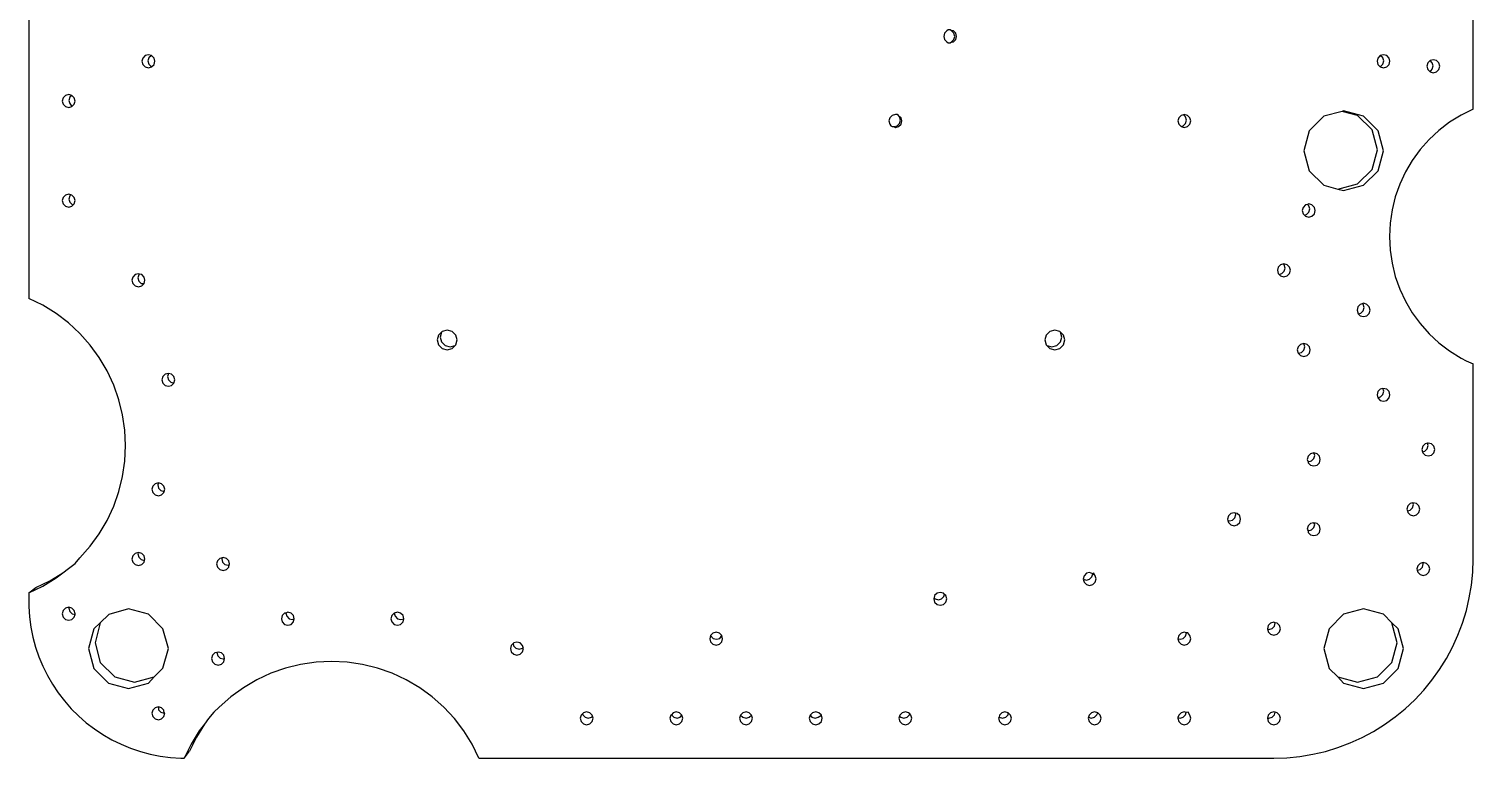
# Model space of a CAD drawing. Extents: x -0.2 to 0.2, y -0.2 to 0.2.
# Drawn here: x -0.2002 to 0.2002, y -0.2002 to 0.0021 of the extents above; entities that cross this region are included whole.
import ezdxf

# ---------------------------------------------------------------- set-up
doc = ezdxf.new("R2010")
doc.units = 0
doc.header["$MEASUREMENT"] = 0
doc.layers.get('0').update_dxf_attribs({"linetype": 'CONTINUOUS'})

msp = doc.modelspace()

# ---------------------------------------------------------------- linework, layer by layer
for p, q in [((0.20024, -0.02021), (0.20024, 0.15605)), ((-0.20024, 0.145), (-0.20024, -0.07269)), ((0.05368, 0.0009), (0.05344, 0)), ((0.05344, 0), (0.05368, -0.0009)), ((0.05434, 0.00155), (0.05368, 0.0009)), ((0.0547, 0.00178), (0.05434, 0.00155)), ((0.05524, 0.00179), (0.0547, 0.00178)), ((0.05559, 0.00154), (0.05524, 0.00179)), ((0.05614, 0.00155), (0.05559, 0.00154)), ((0.05624, 0.00089), (0.05559, 0.00154)), ((0.05679, 0.0009), (0.05614, 0.00155)), ((0.05648, 0), (0.05624, 0.00089)), ((0.05624, -0.00089), (0.05648, 0)), ((0.05703, 0), (0.05679, 0.0009)), ((0.05679, -0.0009), (0.05703, 0)), ((0.05368, -0.0009), (0.05434, -0.00155)), ((0.05434, -0.00155), (0.0547, -0.00178)), ((0.0547, -0.00178), (0.05524, -0.00179)), ((0.05524, -0.00179), (0.05559, -0.00154)), ((0.05559, -0.00154), (0.05624, -0.00089)), ((0.05559, -0.00154), (0.05614, -0.00155)), ((0.05614, -0.00155), (0.05679, -0.0009)), ((-0.16865, -0.00601), (-0.16889, -0.0069)), ((-0.16889, -0.0069), (-0.16865, -0.0078)), ((-0.16799, -0.00535), (-0.16865, -0.00601)), ((-0.16865, -0.0078), (-0.16799, -0.00846)), ((-0.1671, -0.00511), (-0.16799, -0.00535)), ((-0.16702, -0.00595), (-0.16726, -0.00684)), ((-0.16726, -0.00684), (-0.16702, -0.00773)), ((-0.1662, -0.00535), (-0.1671, -0.00511)), ((-0.1662, -0.00535), (-0.16702, -0.00595)), ((-0.16702, -0.00773), (-0.1662, -0.00846)), ((-0.16554, -0.00601), (-0.1662, -0.00535)), ((-0.1662, -0.00846), (-0.16554, -0.0078)), ((-0.1653, -0.0069), (-0.16554, -0.00601)), ((-0.16554, -0.0078), (-0.1653, -0.0069)), ((0.17383, -0.00601), (0.17359, -0.0069)), ((0.17359, -0.0069), (0.17383, -0.0078)), ((0.17448, -0.00535), (0.17383, -0.00601)), ((0.17383, -0.0078), (0.17448, -0.00846)), ((0.17538, -0.00511), (0.17448, -0.00535)), ((0.17523, -0.00595), (0.17448, -0.00535)), ((0.17448, -0.00846), (0.17523, -0.00773)), ((0.17546, -0.00684), (0.17523, -0.00595)), ((0.17523, -0.00773), (0.17546, -0.00684)), ((0.17628, -0.00535), (0.17538, -0.00511)), ((0.17694, -0.00601), (0.17628, -0.00535)), ((0.17628, -0.00846), (0.17694, -0.0078)), ((0.17718, -0.0069), (0.17694, -0.00601)), ((0.17694, -0.0078), (0.17718, -0.0069)), ((0.18764, -0.00739), (0.1874, -0.00829)), ((0.18829, -0.00673), (0.18764, -0.00739)), ((0.18919, -0.00649), (0.18829, -0.00673)), ((0.1889, -0.00732), (0.18829, -0.00673)), ((0.18914, -0.00821), (0.1889, -0.00732)), ((0.19009, -0.00673), (0.18919, -0.00649)), ((0.19075, -0.00739), (0.19009, -0.00673)), ((0.19099, -0.00829), (0.19075, -0.00739)), ((-0.16799, -0.00846), (-0.1671, -0.0087)), ((-0.1671, -0.0087), (-0.1662, -0.00846)), ((0.17448, -0.00846), (0.17538, -0.0087)), ((0.17538, -0.0087), (0.17628, -0.00846)), ((0.1874, -0.00829), (0.18764, -0.00918)), ((0.18764, -0.00918), (0.18829, -0.00984)), ((0.18829, -0.00984), (0.1889, -0.00909)), ((0.18829, -0.00984), (0.18919, -0.01008)), ((0.1889, -0.00909), (0.18914, -0.00821)), ((0.18919, -0.01008), (0.19009, -0.00984)), ((0.19009, -0.00984), (0.19075, -0.00918)), ((0.19075, -0.00918), (0.19099, -0.00829)), ((-0.19075, -0.01706), (-0.19099, -0.01795)), ((-0.19099, -0.01795), (-0.19075, -0.01885)), ((-0.19009, -0.0164), (-0.19075, -0.01706)), ((-0.19075, -0.01885), (-0.19009, -0.01951)), ((-0.18919, -0.01616), (-0.19009, -0.0164)), ((-0.19009, -0.01951), (-0.18919, -0.01975)), ((-0.18829, -0.0164), (-0.18919, -0.01616)), ((-0.18919, -0.01975), (-0.18829, -0.01951)), ((-0.1889, -0.01689), (-0.18914, -0.01778)), ((-0.18914, -0.01778), (-0.1889, -0.01867)), ((-0.18829, -0.0164), (-0.1889, -0.01689)), ((-0.1889, -0.01867), (-0.18829, -0.01951)), ((-0.18764, -0.01706), (-0.18829, -0.0164)), ((-0.18829, -0.01951), (-0.18764, -0.01885)), ((-0.1874, -0.01795), (-0.18764, -0.01706)), ((-0.18764, -0.01885), (-0.1874, -0.01795)), ((0.03849, -0.02258), (0.03825, -0.02348)), ((0.03825, -0.02348), (0.03849, -0.02437)), ((0.03915, -0.02192), (0.03849, -0.02258)), ((0.04005, -0.02168), (0.03915, -0.02192)), ((0.04055, -0.02171), (0.04005, -0.02168)), ((0.04094, -0.02192), (0.04055, -0.02171)), ((0.0412, -0.02236), (0.04094, -0.02192)), ((0.04144, -0.02325), (0.0412, -0.02236)), ((0.0416, -0.02258), (0.0412, -0.02236)), ((0.0412, -0.02414), (0.04144, -0.02325)), ((0.04184, -0.02348), (0.0416, -0.02258)), ((0.0416, -0.02437), (0.04184, -0.02348)), ((0.11859, -0.02258), (0.11835, -0.02348)), ((0.11835, -0.02348), (0.11859, -0.02437)), ((0.11925, -0.02192), (0.11859, -0.02258)), ((0.11991, -0.02175), (0.11925, -0.02192)), ((0.12014, -0.02168), (0.11991, -0.02175)), ((0.12052, -0.02236), (0.11991, -0.02175)), ((0.12104, -0.02192), (0.12014, -0.02168)), ((0.12076, -0.02325), (0.12052, -0.02236)), ((0.12052, -0.02414), (0.12076, -0.02325)), ((0.1217, -0.02258), (0.12104, -0.02192)), ((0.12194, -0.02348), (0.1217, -0.02258)), ((0.1217, -0.02437), (0.12194, -0.02348)), ((0.15881, -0.02219), (0.15477, -0.02624)), ((0.16391, -0.02083), (0.15881, -0.02219)), ((0.16433, -0.02071), (0.16391, -0.02083)), ((0.16822, -0.02198), (0.16391, -0.02083)), ((0.16986, -0.02219), (0.16433, -0.02071)), ((0.17222, -0.02598), (0.16822, -0.02198)), ((0.1739, -0.02624), (0.16986, -0.02219)), ((0.19372, -0.02382), (0.19076, -0.02608)), ((0.19689, -0.02186), (0.19372, -0.02382)), ((0.20024, -0.02021), (0.19689, -0.02186)), ((0.03849, -0.02437), (0.03877, -0.02479)), ((0.03877, -0.02479), (0.03915, -0.02503)), ((0.03915, -0.02503), (0.03966, -0.02503)), ((0.03966, -0.02503), (0.04055, -0.02479)), ((0.03966, -0.02503), (0.04005, -0.02527)), ((0.04005, -0.02527), (0.04094, -0.02503)), ((0.04055, -0.02479), (0.0412, -0.02414)), ((0.04094, -0.02503), (0.0416, -0.02437)), ((0.11859, -0.02437), (0.11925, -0.02503)), ((0.11925, -0.02503), (0.11987, -0.02479)), ((0.11925, -0.02503), (0.12014, -0.02527)), ((0.11987, -0.02479), (0.12052, -0.02414)), ((0.12014, -0.02527), (0.12104, -0.02503)), ((0.12104, -0.02503), (0.1217, -0.02437)), ((0.15477, -0.02624), (0.15329, -0.03176)), ((0.17369, -0.03146), (0.17222, -0.02598)), ((0.17538, -0.03176), (0.1739, -0.02624)), ((0.19076, -0.02608), (0.18803, -0.02862)), ((0.15329, -0.03176), (0.15477, -0.03729)), ((0.17222, -0.03693), (0.17369, -0.03146)), ((0.1739, -0.03729), (0.17538, -0.03176)), ((0.18555, -0.0314), (0.18336, -0.03442)), ((0.18803, -0.02862), (0.18555, -0.0314)), ((0.18336, -0.03442), (0.18146, -0.03763)), ((0.15477, -0.03729), (0.15881, -0.04133)), ((0.16822, -0.04093), (0.17222, -0.03693)), ((0.16986, -0.04133), (0.1739, -0.03729)), ((0.18146, -0.03763), (0.17989, -0.04101)), ((-0.19009, -0.04402), (-0.19075, -0.04467)), ((-0.18919, -0.04378), (-0.19009, -0.04402)), ((-0.1886, -0.04394), (-0.18919, -0.04378)), ((-0.1886, -0.04394), (-0.1889, -0.04424)), ((-0.18829, -0.04402), (-0.1886, -0.04394)), ((-0.18764, -0.04467), (-0.18829, -0.04402)), ((0.15881, -0.04133), (0.16275, -0.0424)), ((0.16275, -0.0424), (0.16822, -0.04093)), ((0.16275, -0.0424), (0.16433, -0.04281)), ((0.16433, -0.04281), (0.16986, -0.04133)), ((0.17989, -0.04101), (0.17865, -0.04452)), ((-0.19075, -0.04467), (-0.19099, -0.04557)), ((-0.19099, -0.04557), (-0.19075, -0.04647)), ((-0.19075, -0.04647), (-0.19009, -0.04713)), ((-0.19009, -0.04713), (-0.18919, -0.04737)), ((-0.18919, -0.04737), (-0.18829, -0.04713)), ((-0.1889, -0.04424), (-0.18914, -0.04513)), ((-0.18914, -0.04513), (-0.1889, -0.04602)), ((-0.1889, -0.04602), (-0.18825, -0.04667)), ((-0.18829, -0.04713), (-0.18793, -0.04676)), ((-0.18825, -0.04667), (-0.18793, -0.04676)), ((-0.18793, -0.04676), (-0.18764, -0.04647)), ((-0.1874, -0.04557), (-0.18764, -0.04467)), ((-0.18764, -0.04647), (-0.1874, -0.04557)), ((0.15311, -0.04744), (0.15287, -0.04833)), ((0.15377, -0.04678), (0.15311, -0.04744)), ((0.15436, -0.04662), (0.15377, -0.04678)), ((0.15468, -0.04651), (0.15436, -0.04662)), ((0.15471, -0.04698), (0.15436, -0.04662)), ((0.15556, -0.04678), (0.15468, -0.04651)), ((0.15495, -0.04787), (0.15471, -0.04698)), ((0.15471, -0.04875), (0.15495, -0.04787)), ((0.15622, -0.04744), (0.15556, -0.04678)), ((0.15646, -0.04833), (0.15622, -0.04744)), ((0.17865, -0.04452), (0.17776, -0.04814)), ((0.15287, -0.04833), (0.15311, -0.04923)), ((0.15311, -0.04923), (0.15345, -0.04957)), ((0.15345, -0.04957), (0.15406, -0.04941)), ((0.15345, -0.04957), (0.15377, -0.04989)), ((0.15377, -0.04989), (0.15467, -0.05013)), ((0.15406, -0.04941), (0.15471, -0.04875)), ((0.15467, -0.05013), (0.15556, -0.04989)), ((0.15556, -0.04989), (0.15622, -0.04923)), ((0.15622, -0.04923), (0.15646, -0.04833)), ((0.17722, -0.05183), (0.17704, -0.05555)), ((0.17776, -0.04814), (0.17722, -0.05183)), ((0.17704, -0.05555), (0.17722, -0.05928)), ((0.17722, -0.05928), (0.17776, -0.06297)), ((0.14621, -0.06401), (0.14597, -0.06491)), ((0.14687, -0.06335), (0.14621, -0.06401)), ((0.14776, -0.06311), (0.14687, -0.06335)), ((0.14866, -0.06335), (0.14776, -0.06311)), ((0.14787, -0.06339), (0.14776, -0.06311)), ((0.14811, -0.06428), (0.14787, -0.06339)), ((0.14932, -0.06401), (0.14866, -0.06335)), ((0.14956, -0.06491), (0.14932, -0.06401)), ((0.17776, -0.06297), (0.17865, -0.06658)), ((-0.17141, -0.06677), (-0.17165, -0.06767)), ((-0.17165, -0.06767), (-0.17141, -0.06856)), ((-0.17076, -0.06611), (-0.17141, -0.06677)), ((-0.16986, -0.06587), (-0.17076, -0.06611)), ((-0.16976, -0.06612), (-0.16999, -0.06701)), ((-0.16999, -0.06701), (-0.16976, -0.0679)), ((-0.16958, -0.06595), (-0.16986, -0.06587)), ((-0.16958, -0.06595), (-0.16976, -0.06612)), ((-0.16976, -0.0679), (-0.1691, -0.06855)), ((-0.16896, -0.06611), (-0.16958, -0.06595)), ((-0.1683, -0.06677), (-0.16896, -0.06611)), ((-0.16806, -0.06767), (-0.1683, -0.06677)), ((-0.1683, -0.06856), (-0.16806, -0.06767)), ((0.14597, -0.06491), (0.14621, -0.0658)), ((0.14621, -0.0658), (0.14643, -0.06603)), ((0.14643, -0.06603), (0.14722, -0.06582)), ((0.14643, -0.06603), (0.14687, -0.06646)), ((0.14687, -0.06646), (0.14776, -0.0667)), ((0.14722, -0.06582), (0.14787, -0.06517)), ((0.14776, -0.0667), (0.14866, -0.06646)), ((0.14787, -0.06517), (0.14811, -0.06428)), ((0.14866, -0.06646), (0.14932, -0.0658)), ((0.14932, -0.0658), (0.14956, -0.06491)), ((0.17865, -0.06658), (0.17989, -0.0701)), ((-0.17141, -0.06856), (-0.17076, -0.06922)), ((-0.17076, -0.06922), (-0.16986, -0.06946)), ((-0.16986, -0.06946), (-0.16896, -0.06922)), ((-0.1691, -0.06855), (-0.1683, -0.06856)), ((-0.16896, -0.06922), (-0.1683, -0.06856)), ((0.17989, -0.0701), (0.18146, -0.07348)), ((-0.19637, -0.07459), (-0.20024, -0.07269)), ((-0.19271, -0.07686), (-0.19637, -0.07459)), ((0.1683, -0.07506), (0.16806, -0.07595)), ((0.16806, -0.07595), (0.16833, -0.07696)), ((0.16896, -0.0744), (0.1683, -0.07506)), ((0.16991, -0.07403), (0.16896, -0.0744)), ((0.16999, -0.07522), (0.16976, -0.07433)), ((0.16976, -0.07611), (0.16999, -0.07522)), ((0.17076, -0.0744), (0.16991, -0.07403)), ((0.17141, -0.07506), (0.17076, -0.0744)), ((0.17165, -0.07595), (0.17141, -0.07506)), ((0.17141, -0.07685), (0.17165, -0.07595)), ((0.18146, -0.07348), (0.18336, -0.07669)), ((-0.18928, -0.07947), (-0.19271, -0.07686)), ((-0.18612, -0.08241), (-0.18928, -0.07947)), ((0.16833, -0.07696), (0.1691, -0.07676)), ((0.16833, -0.07696), (0.16896, -0.07751)), ((0.16896, -0.07751), (0.16986, -0.07775)), ((0.1691, -0.07676), (0.16976, -0.07611)), ((0.16986, -0.07775), (0.17076, -0.07751)), ((0.17076, -0.07751), (0.17141, -0.07685)), ((0.18336, -0.07669), (0.18555, -0.0797)), ((0.18555, -0.0797), (0.18803, -0.08249)), ((-0.18326, -0.08563), (-0.18612, -0.08241)), ((-0.08663, -0.08286), (-0.087, -0.08424)), ((-0.08579, -0.08206), (-0.08663, -0.08286)), ((-0.08579, -0.08206), (-0.08616, -0.08342)), ((-0.08616, -0.08342), (-0.08579, -0.08479)), ((-0.08562, -0.08185), (-0.08579, -0.08206)), ((-0.08424, -0.08148), (-0.08562, -0.08185)), ((-0.08286, -0.08185), (-0.08424, -0.08148)), ((-0.08185, -0.08286), (-0.08286, -0.08185)), ((-0.08148, -0.08424), (-0.08185, -0.08286)), ((0.08185, -0.08286), (0.08148, -0.08424)), ((0.08286, -0.08185), (0.08185, -0.08286)), ((0.08424, -0.08148), (0.08286, -0.08185)), ((0.08562, -0.08185), (0.08424, -0.08148)), ((0.08579, -0.08206), (0.08562, -0.08185)), ((0.08616, -0.08342), (0.08579, -0.08206)), ((0.08663, -0.08286), (0.08579, -0.08206)), ((0.08579, -0.08479), (0.08616, -0.08342)), ((0.087, -0.08424), (0.08663, -0.08286)), ((0.18803, -0.08249), (0.19076, -0.08503)), ((-0.18072, -0.08911), (-0.18326, -0.08563)), ((-0.087, -0.08424), (-0.08663, -0.08562)), ((-0.08663, -0.08562), (-0.08562, -0.08663)), ((-0.08579, -0.08479), (-0.08479, -0.08579)), ((-0.08562, -0.08663), (-0.08424, -0.087)), ((-0.08479, -0.08579), (-0.08342, -0.08616)), ((-0.08424, -0.087), (-0.08286, -0.08663)), ((-0.08342, -0.08616), (-0.08206, -0.08579)), ((-0.08286, -0.08663), (-0.08206, -0.08579)), ((-0.08206, -0.08579), (-0.08185, -0.08562)), ((-0.08185, -0.08562), (-0.08148, -0.08424)), ((0.08148, -0.08424), (0.08185, -0.08562)), ((0.08185, -0.08562), (0.08206, -0.08579)), ((0.08206, -0.08579), (0.08342, -0.08616)), ((0.08206, -0.08579), (0.08286, -0.08663)), ((0.08286, -0.08663), (0.08424, -0.087)), ((0.08342, -0.08616), (0.08479, -0.08579)), ((0.08424, -0.087), (0.08562, -0.08663)), ((0.08479, -0.08579), (0.08579, -0.08479)), ((0.08562, -0.08663), (0.08663, -0.08562)), ((0.08663, -0.08562), (0.087, -0.08424)), ((0.15173, -0.0861), (0.15149, -0.087)), ((0.15149, -0.087), (0.15173, -0.0879)), ((0.15239, -0.08545), (0.15173, -0.0861)), ((0.15173, -0.0879), (0.15269, -0.0877)), ((0.15173, -0.0879), (0.15239, -0.08855)), ((0.15329, -0.08521), (0.15239, -0.08545)), ((0.15269, -0.0877), (0.15334, -0.08705)), ((0.15418, -0.08545), (0.15329, -0.08521)), ((0.15358, -0.08616), (0.15329, -0.08521)), ((0.15334, -0.08705), (0.15358, -0.08616)), ((0.15484, -0.0861), (0.15418, -0.08545)), ((0.15418, -0.08855), (0.15484, -0.0879)), ((0.15508, -0.087), (0.15484, -0.0861)), ((0.15484, -0.0879), (0.15508, -0.087)), ((0.19076, -0.08503), (0.19372, -0.08729)), ((0.19372, -0.08729), (0.19689, -0.08925)), ((-0.17853, -0.09283), (-0.18072, -0.08911)), ((0.15239, -0.08855), (0.15329, -0.08879)), ((0.15329, -0.08879), (0.15418, -0.08855)), ((0.19689, -0.08925), (0.1983, -0.09001)), ((0.1983, -0.09001), (0.20024, -0.09089)), ((0.20024, -0.145), (0.20024, -0.09089)), ((-0.17671, -0.09673), (-0.17853, -0.09283)), ((-0.16313, -0.09439), (-0.16337, -0.09529)), ((-0.16337, -0.09529), (-0.16313, -0.09618)), ((-0.16247, -0.09373), (-0.16313, -0.09439)), ((-0.16157, -0.09349), (-0.16247, -0.09373)), ((-0.16157, -0.09349), (-0.16179, -0.09437)), ((-0.16179, -0.09437), (-0.16155, -0.09525)), ((-0.16068, -0.09373), (-0.16157, -0.09349)), ((-0.16155, -0.09525), (-0.1609, -0.0959)), ((-0.1609, -0.0959), (-0.16002, -0.09618)), ((-0.16002, -0.09439), (-0.16068, -0.09373)), ((-0.15978, -0.09529), (-0.16002, -0.09439)), ((-0.16002, -0.09618), (-0.15978, -0.09529)), ((-0.17528, -0.1008), (-0.17671, -0.09673)), ((-0.16313, -0.09618), (-0.16247, -0.09684)), ((-0.16247, -0.09684), (-0.16157, -0.09708)), ((-0.16157, -0.09708), (-0.16068, -0.09684)), ((-0.16068, -0.09684), (-0.16002, -0.09618)), ((0.17383, -0.09853), (0.17359, -0.09943)), ((0.17359, -0.09943), (0.17383, -0.10033)), ((0.17448, -0.09788), (0.17383, -0.09853)), ((0.17383, -0.10033), (0.17458, -0.10001)), ((0.17525, -0.09767), (0.17448, -0.09788)), ((0.17458, -0.10001), (0.17523, -0.09936)), ((0.17523, -0.09936), (0.17546, -0.09847)), ((0.17546, -0.09847), (0.17525, -0.09767)), ((0.17628, -0.09788), (0.17525, -0.09767)), ((0.17694, -0.09853), (0.17628, -0.09788)), ((0.17718, -0.09943), (0.17694, -0.09853)), ((0.17694, -0.10033), (0.17718, -0.09943)), ((-0.17424, -0.10498), (-0.17528, -0.1008)), ((0.17383, -0.10033), (0.17448, -0.10098)), ((0.17448, -0.10098), (0.17538, -0.10122)), ((0.17538, -0.10122), (0.17628, -0.10098)), ((0.17628, -0.10098), (0.17694, -0.10033)), ((-0.17362, -0.10925), (-0.17424, -0.10498)), ((-0.17341, -0.11355), (-0.17362, -0.10925)), ((-0.17362, -0.11786), (-0.17341, -0.11355)), ((0.15515, -0.11583), (0.15449, -0.11648)), ((0.15605, -0.11559), (0.15515, -0.11583)), ((0.15695, -0.11583), (0.15605, -0.11559)), ((0.15632, -0.11625), (0.15605, -0.11559)), ((0.1576, -0.11648), (0.15695, -0.11583)), ((0.18626, -0.11372), (0.18602, -0.11462)), ((0.18602, -0.11462), (0.18618, -0.11524)), ((0.18618, -0.11524), (0.18688, -0.11505)), ((0.18618, -0.11524), (0.18626, -0.11552)), ((0.18691, -0.11307), (0.18626, -0.11372)), ((0.18626, -0.11552), (0.18691, -0.11617)), ((0.18688, -0.11505), (0.18753, -0.1144)), ((0.1876, -0.11288), (0.18691, -0.11307)), ((0.18753, -0.1144), (0.18777, -0.11351)), ((0.18781, -0.11283), (0.1876, -0.11288)), ((0.18777, -0.11351), (0.1876, -0.11288)), ((0.18871, -0.11307), (0.18781, -0.11283)), ((0.18936, -0.11372), (0.18871, -0.11307)), ((0.18871, -0.11617), (0.18936, -0.11552)), ((0.1896, -0.11462), (0.18936, -0.11372)), ((0.18936, -0.11552), (0.1896, -0.11462)), ((-0.17424, -0.12212), (-0.17362, -0.11786)), ((0.15449, -0.11648), (0.15425, -0.11738)), ((0.15425, -0.11738), (0.15454, -0.11802)), ((0.15454, -0.11802), (0.15449, -0.11828)), ((0.15449, -0.11828), (0.15515, -0.11894)), ((0.15454, -0.11802), (0.15543, -0.11779)), ((0.15515, -0.11894), (0.15605, -0.11918)), ((0.15543, -0.11779), (0.15608, -0.11714)), ((0.15605, -0.11918), (0.15695, -0.11894)), ((0.15608, -0.11714), (0.15632, -0.11625)), ((0.15695, -0.11894), (0.1576, -0.11828)), ((0.15784, -0.11738), (0.1576, -0.11648)), ((0.1576, -0.11828), (0.15784, -0.11738)), ((0.18691, -0.11617), (0.18781, -0.11641)), ((0.18781, -0.11641), (0.18871, -0.11617)), ((-0.17528, -0.12631), (-0.17424, -0.12212)), ((-0.16523, -0.12411), (-0.16589, -0.12477)), ((-0.16433, -0.12387), (-0.16523, -0.12411)), ((-0.16433, -0.12387), (-0.16452, -0.12445)), ((-0.16344, -0.12411), (-0.16433, -0.12387)), ((-0.16278, -0.12477), (-0.16344, -0.12411)), ((-0.17671, -0.13037), (-0.17528, -0.12631)), ((-0.16589, -0.12477), (-0.16613, -0.12567)), ((-0.16613, -0.12567), (-0.16589, -0.12656)), ((-0.16589, -0.12656), (-0.16523, -0.12722)), ((-0.16523, -0.12722), (-0.16433, -0.12746)), ((-0.16452, -0.12445), (-0.16428, -0.12534)), ((-0.16433, -0.12746), (-0.16344, -0.12722)), ((-0.16428, -0.12534), (-0.16363, -0.12599)), ((-0.16363, -0.12599), (-0.16275, -0.12623)), ((-0.16344, -0.12722), (-0.16278, -0.12656)), ((-0.16254, -0.12567), (-0.16278, -0.12477)), ((-0.16278, -0.12656), (-0.16275, -0.12623)), ((-0.16275, -0.12623), (-0.16254, -0.12567)), ((-0.17853, -0.13428), (-0.17671, -0.13037)), ((0.18211, -0.13029), (0.18187, -0.13119)), ((0.18187, -0.13119), (0.182, -0.13167)), ((0.182, -0.13167), (0.18278, -0.13146)), ((0.182, -0.13167), (0.18211, -0.13209)), ((0.18277, -0.12964), (0.18211, -0.13029)), ((0.18211, -0.13209), (0.18277, -0.13275)), ((0.18354, -0.12943), (0.18277, -0.12964)), ((0.18278, -0.13146), (0.18343, -0.13081)), ((0.18343, -0.13081), (0.18367, -0.12992)), ((0.18367, -0.12992), (0.18354, -0.12943)), ((0.18456, -0.12964), (0.18354, -0.12943)), ((0.18522, -0.13029), (0.18456, -0.12964)), ((0.18456, -0.13275), (0.18522, -0.13209)), ((0.18546, -0.13119), (0.18522, -0.13029)), ((0.18522, -0.13209), (0.18546, -0.13119)), ((-0.18072, -0.138), (-0.17853, -0.13428)), ((0.1324, -0.13306), (0.13216, -0.13395)), ((0.13216, -0.13395), (0.13226, -0.13433)), ((0.13226, -0.13433), (0.13266, -0.13444)), ((0.13226, -0.13433), (0.1324, -0.13485)), ((0.13306, -0.1324), (0.1324, -0.13306)), ((0.1324, -0.13485), (0.13306, -0.13551)), ((0.13266, -0.13444), (0.13355, -0.1342)), ((0.13395, -0.13216), (0.13306, -0.1324)), ((0.13306, -0.13551), (0.13395, -0.13575)), ((0.13355, -0.1342), (0.1342, -0.13355)), ((0.13433, -0.13226), (0.13395, -0.13216)), ((0.13395, -0.13575), (0.13485, -0.13551)), ((0.1342, -0.13355), (0.13444, -0.13266)), ((0.13444, -0.13266), (0.13433, -0.13226)), ((0.13485, -0.1324), (0.13433, -0.13226)), ((0.13551, -0.13306), (0.13485, -0.1324)), ((0.13485, -0.13551), (0.13551, -0.13485)), ((0.13575, -0.13395), (0.13551, -0.13306)), ((0.13551, -0.13485), (0.13575, -0.13395)), ((0.15449, -0.13582), (0.15425, -0.13672)), ((0.15515, -0.13516), (0.15449, -0.13582)), ((0.15605, -0.13492), (0.15515, -0.13516)), ((0.15695, -0.13516), (0.15605, -0.13492)), ((0.15632, -0.13539), (0.15605, -0.13492)), ((0.15608, -0.13628), (0.15632, -0.13539)), ((0.1576, -0.13582), (0.15695, -0.13516)), ((0.15784, -0.13672), (0.1576, -0.13582)), ((0.18277, -0.13275), (0.18367, -0.13299)), ((0.18367, -0.13299), (0.18456, -0.13275)), ((-0.18326, -0.14148), (-0.18072, -0.138)), ((0.15425, -0.13672), (0.15454, -0.13717)), ((0.15454, -0.13717), (0.15449, -0.13761)), ((0.15449, -0.13761), (0.15515, -0.13827)), ((0.15454, -0.13717), (0.15543, -0.13693)), ((0.15515, -0.13827), (0.15605, -0.13851)), ((0.15543, -0.13693), (0.15608, -0.13628)), ((0.15605, -0.13851), (0.15695, -0.13827)), ((0.15695, -0.13827), (0.1576, -0.13761)), ((0.1576, -0.13761), (0.15784, -0.13672)), ((-0.18612, -0.1447), (-0.18326, -0.14148)), ((-0.17141, -0.1441), (-0.17165, -0.145)), ((-0.17076, -0.14345), (-0.17141, -0.1441)), ((-0.16986, -0.14321), (-0.17076, -0.14345)), ((-0.16986, -0.14321), (-0.16999, -0.1436)), ((-0.16999, -0.1436), (-0.16976, -0.14449)), ((-0.16896, -0.14345), (-0.16986, -0.14321)), ((-0.1683, -0.1441), (-0.16896, -0.14345)), ((-0.16806, -0.145), (-0.1683, -0.1441)), ((-0.19084, -0.14879), (-0.18928, -0.14763)), ((-0.18928, -0.14763), (-0.18745, -0.14621)), ((-0.18745, -0.14621), (-0.18612, -0.1447)), ((-0.17165, -0.145), (-0.17141, -0.1459)), ((-0.17141, -0.1459), (-0.17076, -0.14655)), ((-0.17076, -0.14655), (-0.16986, -0.14679)), ((-0.16986, -0.14679), (-0.16896, -0.14655)), ((-0.16976, -0.14449), (-0.1691, -0.14514)), ((-0.1691, -0.14514), (-0.16822, -0.14538)), ((-0.16896, -0.14655), (-0.1683, -0.1459)), ((-0.1683, -0.1459), (-0.16822, -0.14538)), ((-0.16822, -0.14538), (-0.16806, -0.145)), ((-0.14794, -0.14548), (-0.14818, -0.14638)), ((-0.14818, -0.14638), (-0.14794, -0.14728)), ((-0.14728, -0.14483), (-0.14794, -0.14548)), ((-0.14794, -0.14728), (-0.14728, -0.14794)), ((-0.14666, -0.14466), (-0.14728, -0.14483)), ((-0.14728, -0.14794), (-0.14638, -0.14818)), ((-0.14666, -0.14466), (-0.14674, -0.14497)), ((-0.14674, -0.14497), (-0.14651, -0.14586)), ((-0.14638, -0.14459), (-0.14666, -0.14466)), ((-0.14651, -0.14586), (-0.14586, -0.14651)), ((-0.14548, -0.14483), (-0.14638, -0.14459)), ((-0.14638, -0.14818), (-0.14548, -0.14794)), ((-0.14586, -0.14651), (-0.14497, -0.14674)), ((-0.14483, -0.14548), (-0.14548, -0.14483)), ((-0.14548, -0.14794), (-0.14483, -0.14728)), ((-0.14497, -0.14674), (-0.14466, -0.14666)), ((-0.14459, -0.14638), (-0.14483, -0.14548)), ((-0.14483, -0.14728), (-0.14466, -0.14666)), ((-0.14466, -0.14666), (-0.14459, -0.14638)), ((0.18488, -0.14687), (0.18464, -0.14776)), ((0.18464, -0.14776), (0.18472, -0.14809)), ((0.18472, -0.14809), (0.18552, -0.14787)), ((0.18472, -0.14809), (0.18488, -0.14866)), ((0.18553, -0.14621), (0.18488, -0.14687)), ((0.18552, -0.14787), (0.18617, -0.14722)), ((0.18643, -0.14597), (0.18553, -0.14621)), ((0.18617, -0.14722), (0.1864, -0.14633)), ((0.1864, -0.14633), (0.18643, -0.14597)), ((0.18733, -0.14621), (0.18643, -0.14597)), ((0.18798, -0.14687), (0.18733, -0.14621)), ((0.18822, -0.14776), (0.18798, -0.14687)), ((0.18798, -0.14866), (0.18822, -0.14776)), ((0.20012, -0.14861), (0.20024, -0.145)), ((-0.1983, -0.15292), (-0.19447, -0.15104)), ((-0.19637, -0.15251), (-0.19271, -0.15025)), ((-0.19447, -0.15104), (-0.19084, -0.14879)), ((-0.19271, -0.15025), (-0.19084, -0.14879)), ((0.09235, -0.14963), (0.09211, -0.15061)), ((0.09211, -0.15061), (0.093, -0.15085)), ((0.09211, -0.15061), (0.09235, -0.15142)), ((0.09301, -0.14897), (0.09235, -0.14963)), ((0.09235, -0.15142), (0.09301, -0.15208)), ((0.093, -0.15085), (0.09389, -0.15061)), ((0.09391, -0.14873), (0.09301, -0.14897)), ((0.09301, -0.15208), (0.09391, -0.15232)), ((0.09389, -0.15061), (0.09454, -0.14996)), ((0.09477, -0.14907), (0.09391, -0.14873)), ((0.09391, -0.15232), (0.0948, -0.15208)), ((0.09454, -0.14996), (0.09477, -0.14907)), ((0.09546, -0.14963), (0.09477, -0.14907)), ((0.0948, -0.15208), (0.09546, -0.15142)), ((0.09546, -0.14963), (0.09497, -0.14886)), ((0.0957, -0.15052), (0.09546, -0.14963)), ((0.09546, -0.15142), (0.0957, -0.15052)), ((0.18488, -0.14866), (0.18553, -0.14932)), ((0.18553, -0.14932), (0.18643, -0.14956)), ((0.18643, -0.14956), (0.18733, -0.14932)), ((0.18733, -0.14932), (0.18798, -0.14866)), ((0.19977, -0.15221), (0.20012, -0.14861)), ((-0.20024, -0.15442), (-0.19637, -0.15251)), ((-0.20024, -0.15442), (-0.1983, -0.15292)), ((-0.20024, -0.15442), (-0.20024, -0.15821)), ((0.05076, -0.15576), (0.05068, -0.15605)), ((0.05068, -0.15605), (0.05092, -0.15695)), ((0.05092, -0.15515), (0.05076, -0.15576)), ((0.05076, -0.15576), (0.05108, -0.15608)), ((0.05158, -0.15449), (0.05092, -0.15515)), ((0.05108, -0.15608), (0.05197, -0.15632)), ((0.05248, -0.15425), (0.05158, -0.15449)), ((0.05197, -0.15632), (0.05286, -0.15608)), ((0.05337, -0.15449), (0.05248, -0.15425)), ((0.05286, -0.15608), (0.05351, -0.15543)), ((0.05368, -0.1548), (0.05337, -0.15449)), ((0.05351, -0.15543), (0.05368, -0.1548)), ((0.05403, -0.15515), (0.05368, -0.1548)), ((0.05427, -0.15605), (0.05403, -0.15515)), ((0.05403, -0.15695), (0.05427, -0.15605)), ((0.19836, -0.1593), (0.19918, -0.15578)), ((0.19918, -0.15578), (0.19977, -0.15221)), ((-0.20024, -0.15821), (-0.20005, -0.16105)), ((-0.19075, -0.15929), (-0.19099, -0.16019)), ((-0.19099, -0.16019), (-0.19075, -0.16109)), ((-0.19009, -0.15864), (-0.19075, -0.15929)), ((-0.18919, -0.1584), (-0.19009, -0.15864)), ((-0.18829, -0.15864), (-0.18919, -0.1584)), ((-0.18919, -0.1584), (-0.18914, -0.15864)), ((-0.18914, -0.15864), (-0.1889, -0.15953)), ((-0.1889, -0.15953), (-0.18825, -0.16018)), ((-0.18764, -0.15929), (-0.18829, -0.15864)), ((-0.18825, -0.16018), (-0.18745, -0.1604)), ((-0.1874, -0.16019), (-0.18764, -0.15929)), ((-0.18745, -0.1604), (-0.1874, -0.16019)), ((-0.17262, -0.15881), (-0.17806, -0.16038)), ((-0.1671, -0.16029), (-0.17262, -0.15881)), ((-0.12933, -0.16002), (-0.12998, -0.16068)), ((-0.12896, -0.16001), (-0.12933, -0.16002)), ((-0.12843, -0.15978), (-0.12896, -0.16001)), ((-0.12896, -0.16001), (-0.12873, -0.1609)), ((-0.12753, -0.16002), (-0.12843, -0.15978)), ((-0.12688, -0.16068), (-0.12753, -0.16002)), ((-0.09895, -0.16002), (-0.0996, -0.16068)), ((-0.09805, -0.15978), (-0.09895, -0.16002)), ((-0.09895, -0.16002), (-0.09864, -0.1609)), ((-0.09715, -0.16002), (-0.09805, -0.15978)), ((-0.09649, -0.16068), (-0.09715, -0.16002)), ((0.05092, -0.15695), (0.05158, -0.1576)), ((0.05158, -0.1576), (0.05248, -0.15784)), ((0.05248, -0.15784), (0.05337, -0.1576)), ((0.05337, -0.1576), (0.05403, -0.15695)), ((0.16986, -0.15881), (0.16433, -0.16029)), ((0.17538, -0.16029), (0.16986, -0.15881)), ((0.19731, -0.16276), (0.19836, -0.1593)), ((-0.20005, -0.16105), (-0.19967, -0.16387)), ((-0.19967, -0.16387), (-0.19911, -0.16667)), ((-0.19075, -0.16109), (-0.19009, -0.16175)), ((-0.19009, -0.16175), (-0.18919, -0.16199)), ((-0.18919, -0.16199), (-0.18829, -0.16175)), ((-0.18829, -0.16175), (-0.18764, -0.16109)), ((-0.18764, -0.16109), (-0.18745, -0.1604)), ((-0.18043, -0.16275), (-0.18219, -0.16433)), ((-0.18043, -0.16275), (-0.18189, -0.16822)), ((-0.17806, -0.16038), (-0.18043, -0.16275)), ((-0.16305, -0.16433), (-0.1671, -0.16029)), ((-0.12998, -0.16068), (-0.13022, -0.16157)), ((-0.13022, -0.16157), (-0.12998, -0.16247)), ((-0.12998, -0.16247), (-0.12933, -0.16313)), ((-0.12933, -0.16313), (-0.12843, -0.16337)), ((-0.12873, -0.1609), (-0.12808, -0.16155)), ((-0.12843, -0.16337), (-0.12753, -0.16313)), ((-0.12808, -0.16155), (-0.12719, -0.16179)), ((-0.12753, -0.16313), (-0.12688, -0.16247)), ((-0.12719, -0.16179), (-0.12664, -0.16157)), ((-0.12664, -0.16157), (-0.12688, -0.16068)), ((-0.12688, -0.16247), (-0.12664, -0.16157)), ((-0.0996, -0.16068), (-0.09984, -0.16157)), ((-0.09984, -0.16157), (-0.0996, -0.16247)), ((-0.0996, -0.16247), (-0.09895, -0.16313)), ((-0.09895, -0.16313), (-0.09805, -0.16337)), ((-0.09864, -0.1609), (-0.09799, -0.16155)), ((-0.09805, -0.16337), (-0.09715, -0.16313)), ((-0.09799, -0.16155), (-0.0971, -0.16179)), ((-0.09715, -0.16313), (-0.09649, -0.16247)), ((-0.0971, -0.16179), (-0.09625, -0.16157)), ((-0.09625, -0.16157), (-0.09649, -0.16068)), ((-0.09649, -0.16247), (-0.09625, -0.16157)), ((0.14345, -0.16344), (0.14321, -0.16433)), ((0.1441, -0.16278), (0.14345, -0.16344)), ((0.145, -0.16254), (0.1441, -0.16278)), ((0.14449, -0.16428), (0.14514, -0.16363)), ((0.14538, -0.16275), (0.145, -0.16254)), ((0.14514, -0.16363), (0.14538, -0.16275)), ((0.1459, -0.16278), (0.14538, -0.16275)), ((0.14655, -0.16344), (0.1459, -0.16278)), ((0.14679, -0.16433), (0.14655, -0.16344)), ((0.16433, -0.16029), (0.16029, -0.16433)), ((0.17769, -0.16275), (0.17538, -0.16029)), ((0.17916, -0.16822), (0.17769, -0.16275)), ((0.17943, -0.16433), (0.17769, -0.16275)), ((0.19603, -0.16614), (0.19731, -0.16276)), ((-0.19911, -0.16667), (-0.19837, -0.16942)), ((-0.18219, -0.16433), (-0.18367, -0.16986)), ((-0.16157, -0.16986), (-0.16305, -0.16433)), ((-0.06491, -0.16806), (-0.0658, -0.1683)), ((-0.06401, -0.1683), (-0.06491, -0.16806)), ((-0.01122, -0.1662), (-0.01146, -0.1671)), ((-0.01146, -0.1671), (-0.01122, -0.16799)), ((-0.01056, -0.16554), (-0.01122, -0.1662)), ((-0.01122, -0.1662), (-0.01046, -0.16702)), ((-0.01122, -0.16799), (-0.01056, -0.16865)), ((-0.00967, -0.1653), (-0.01056, -0.16554)), ((-0.01046, -0.16702), (-0.00957, -0.16726)), ((-0.00877, -0.16554), (-0.00967, -0.1653)), ((-0.00957, -0.16726), (-0.00868, -0.16702)), ((-0.00811, -0.1662), (-0.00877, -0.16554)), ((-0.00877, -0.16865), (-0.00811, -0.16799)), ((-0.00868, -0.16702), (-0.00811, -0.1662)), ((-0.00787, -0.1671), (-0.00811, -0.1662)), ((-0.00811, -0.16799), (-0.00787, -0.1671)), ((0.11859, -0.1662), (0.11835, -0.1671)), ((0.11835, -0.1671), (0.11859, -0.16799)), ((0.11835, -0.1671), (0.11898, -0.16726)), ((0.11925, -0.16554), (0.11859, -0.1662)), ((0.11859, -0.16799), (0.11925, -0.16865)), ((0.11898, -0.16726), (0.11987, -0.16702)), ((0.12014, -0.1653), (0.11925, -0.16554)), ((0.11987, -0.16702), (0.12052, -0.16637)), ((0.12076, -0.16548), (0.12014, -0.1653)), ((0.12052, -0.16637), (0.12076, -0.16548)), ((0.12116, -0.16546), (0.12076, -0.16548)), ((0.12104, -0.16865), (0.1217, -0.16799)), ((0.1217, -0.1662), (0.12116, -0.16546)), ((0.12194, -0.1671), (0.1217, -0.1662)), ((0.1217, -0.16799), (0.12194, -0.1671)), ((0.14321, -0.16433), (0.14345, -0.16523)), ((0.14321, -0.16433), (0.1436, -0.16452)), ((0.14345, -0.16523), (0.1441, -0.16589)), ((0.1436, -0.16452), (0.14449, -0.16428)), ((0.1441, -0.16589), (0.145, -0.16613)), ((0.145, -0.16613), (0.1459, -0.16589)), ((0.1459, -0.16589), (0.14655, -0.16523)), ((0.14655, -0.16523), (0.14679, -0.16433)), ((0.16029, -0.16433), (0.15881, -0.16986)), ((0.18091, -0.16986), (0.17943, -0.16433)), ((0.19454, -0.16943), (0.19603, -0.16614)), ((-0.19837, -0.16942), (-0.19746, -0.17211)), ((-0.19746, -0.17211), (-0.19636, -0.17474)), ((-0.18367, -0.16986), (-0.18219, -0.17538)), ((-0.18189, -0.16822), (-0.18043, -0.17369)), ((-0.16311, -0.17532), (-0.16157, -0.16986)), ((-0.14932, -0.17172), (-0.14956, -0.17262)), ((-0.14866, -0.17107), (-0.14932, -0.17172)), ((-0.14811, -0.17095), (-0.14866, -0.17107)), ((-0.14776, -0.17083), (-0.14811, -0.17095)), ((-0.14811, -0.17095), (-0.14787, -0.17184)), ((-0.14787, -0.17184), (-0.14722, -0.17249)), ((-0.14687, -0.17107), (-0.14776, -0.17083)), ((-0.14621, -0.17172), (-0.14687, -0.17107)), ((-0.14597, -0.17262), (-0.14621, -0.17172)), ((-0.06646, -0.16896), (-0.0667, -0.16986)), ((-0.0667, -0.16986), (-0.06646, -0.17076)), ((-0.06598, -0.16848), (-0.06646, -0.16896)), ((-0.06646, -0.17076), (-0.0658, -0.17141)), ((-0.0658, -0.1683), (-0.06598, -0.16848)), ((-0.06598, -0.16848), (-0.06582, -0.1691)), ((-0.06582, -0.1691), (-0.06517, -0.16976)), ((-0.0658, -0.17141), (-0.06491, -0.17165)), ((-0.06517, -0.16976), (-0.06428, -0.16999)), ((-0.06491, -0.17165), (-0.06401, -0.17141)), ((-0.06428, -0.16999), (-0.06339, -0.16976)), ((-0.06335, -0.16896), (-0.06401, -0.1683)), ((-0.06401, -0.17141), (-0.06335, -0.17076)), ((-0.06339, -0.16976), (-0.06319, -0.16956)), ((-0.06319, -0.16956), (-0.06335, -0.16896)), ((-0.06335, -0.17076), (-0.06311, -0.16986)), ((-0.06311, -0.16986), (-0.06319, -0.16956)), ((-0.01056, -0.16865), (-0.00967, -0.16889)), ((-0.00967, -0.16889), (-0.00877, -0.16865)), ((0.11925, -0.16865), (0.12014, -0.16889)), ((0.12014, -0.16889), (0.12104, -0.16865)), ((0.15881, -0.16986), (0.16029, -0.17538)), ((0.17769, -0.17369), (0.17916, -0.16822)), ((0.17943, -0.17538), (0.18091, -0.16986)), ((0.19284, -0.17262), (0.19454, -0.16943)), ((-0.19636, -0.17474), (-0.1951, -0.1773)), ((-0.18219, -0.17538), (-0.17814, -0.17943)), ((-0.18043, -0.17369), (-0.17642, -0.17769)), ((-0.16548, -0.17769), (-0.16311, -0.17532)), ((-0.14956, -0.17262), (-0.14932, -0.17352)), ((-0.14932, -0.17352), (-0.14866, -0.17417)), ((-0.14866, -0.17417), (-0.14776, -0.17441)), ((-0.14776, -0.17441), (-0.14687, -0.17417)), ((-0.14722, -0.17249), (-0.14633, -0.17273)), ((-0.14687, -0.17417), (-0.14621, -0.17352)), ((-0.14633, -0.17273), (-0.14597, -0.17262)), ((-0.14621, -0.17352), (-0.14597, -0.17262)), ((-0.12907, -0.17528), (-0.13314, -0.17671)), ((-0.12489, -0.17424), (-0.12907, -0.17528)), ((-0.12062, -0.17362), (-0.12489, -0.17424)), ((-0.11632, -0.17341), (-0.12062, -0.17362)), ((-0.11201, -0.17362), (-0.11632, -0.17341)), ((-0.10775, -0.17424), (-0.11201, -0.17362)), ((-0.10356, -0.17528), (-0.10775, -0.17424)), ((-0.0995, -0.17671), (-0.10356, -0.17528)), ((0.16029, -0.17538), (0.16275, -0.17769)), ((0.17369, -0.17769), (0.17769, -0.17369)), ((0.17538, -0.17943), (0.17943, -0.17538)), ((0.18882, -0.17863), (0.19093, -0.17569)), ((0.19093, -0.17569), (0.19284, -0.17262)), ((-0.1951, -0.1773), (-0.19368, -0.17976)), ((-0.19368, -0.17976), (-0.19209, -0.18213)), ((-0.17814, -0.17943), (-0.17262, -0.18091)), ((-0.17642, -0.17769), (-0.17095, -0.17916)), ((-0.17262, -0.18091), (-0.1671, -0.17943)), ((-0.17095, -0.17916), (-0.16548, -0.17769)), ((-0.1671, -0.17943), (-0.16548, -0.17769)), ((-0.13704, -0.17853), (-0.14076, -0.18072)), ((-0.13314, -0.17671), (-0.13704, -0.17853)), ((-0.09559, -0.17853), (-0.0995, -0.17671)), ((-0.09187, -0.18072), (-0.09559, -0.17853)), ((0.16275, -0.17769), (0.16822, -0.17916)), ((0.16275, -0.17769), (0.16433, -0.17943)), ((0.16433, -0.17943), (0.16986, -0.18091)), ((0.16822, -0.17916), (0.17369, -0.17769)), ((0.16986, -0.18091), (0.17538, -0.17943)), ((0.18653, -0.18142), (0.18882, -0.17863)), ((-0.19209, -0.18213), (-0.19036, -0.18438)), ((-0.14424, -0.18326), (-0.14746, -0.18612)), ((-0.14076, -0.18072), (-0.14424, -0.18326)), ((-0.08839, -0.18326), (-0.09187, -0.18072)), ((-0.08517, -0.18612), (-0.08839, -0.18326)), ((0.18142, -0.18653), (0.18406, -0.18406)), ((0.18406, -0.18406), (0.18653, -0.18142)), ((-0.19036, -0.18438), (-0.18848, -0.18652)), ((-0.18848, -0.18652), (-0.18646, -0.18853)), ((-0.16589, -0.18691), (-0.16613, -0.18781)), ((-0.16613, -0.18781), (-0.16589, -0.18871)), ((-0.16523, -0.18626), (-0.16589, -0.18691)), ((-0.16433, -0.18602), (-0.16523, -0.18626)), ((-0.16344, -0.18626), (-0.16433, -0.18602)), ((-0.16433, -0.18602), (-0.16428, -0.18688)), ((-0.16428, -0.18688), (-0.16363, -0.18753)), ((-0.16363, -0.18753), (-0.16275, -0.18777)), ((-0.16278, -0.18691), (-0.16344, -0.18626)), ((-0.16275, -0.18777), (-0.16278, -0.18691)), ((-0.16278, -0.18871), (-0.16254, -0.18781)), ((-0.16254, -0.18781), (-0.16275, -0.18777)), ((-0.14894, -0.18745), (-0.1504, -0.18928)), ((-0.14746, -0.18612), (-0.14894, -0.18745)), ((-0.08224, -0.18928), (-0.08517, -0.18612)), ((-0.04676, -0.18793), (-0.04713, -0.18829)), ((-0.04647, -0.18764), (-0.04676, -0.18793)), ((-0.04676, -0.18793), (-0.04667, -0.18825)), ((-0.04557, -0.1874), (-0.04647, -0.18764)), ((-0.04467, -0.18764), (-0.04557, -0.1874)), ((-0.04402, -0.18829), (-0.04467, -0.18764)), ((-0.02161, -0.18764), (-0.02205, -0.18825)), ((-0.02071, -0.1874), (-0.02161, -0.18764)), ((-0.01982, -0.18764), (-0.02071, -0.1874)), ((-0.01916, -0.18829), (-0.01982, -0.18764)), ((-0.00228, -0.18764), (-0.00293, -0.18829)), ((-0.00138, -0.1874), (-0.00228, -0.18764)), ((-0.00048, -0.18764), (-0.00138, -0.1874)), ((0.00017, -0.18829), (-0.00048, -0.18764)), ((0.01706, -0.18764), (0.0164, -0.18829)), ((0.01795, -0.1874), (0.01706, -0.18764)), ((0.01885, -0.18764), (0.01795, -0.1874)), ((0.01951, -0.18829), (0.01885, -0.18764)), ((0.04191, -0.18764), (0.04126, -0.18829)), ((0.04281, -0.1874), (0.04191, -0.18764)), ((0.04371, -0.18764), (0.04281, -0.1874)), ((0.04402, -0.18795), (0.04371, -0.18764)), ((0.04393, -0.18825), (0.04402, -0.18795)), ((0.04436, -0.18829), (0.04402, -0.18795)), ((0.06953, -0.18764), (0.06888, -0.18829)), ((0.07043, -0.1874), (0.06953, -0.18764)), ((0.07133, -0.18764), (0.07043, -0.1874)), ((0.07129, -0.18825), (0.07133, -0.18764)), ((0.07198, -0.18829), (0.07133, -0.18764)), ((0.09439, -0.18764), (0.09373, -0.18829)), ((0.09529, -0.1874), (0.09439, -0.18764)), ((0.09618, -0.18764), (0.09529, -0.1874)), ((0.0959, -0.18825), (0.09618, -0.18764)), ((0.09684, -0.18829), (0.09618, -0.18764)), ((0.11925, -0.18764), (0.11859, -0.18829)), ((0.12014, -0.1874), (0.11925, -0.18764)), ((0.12071, -0.18755), (0.12014, -0.1874)), ((0.12052, -0.18825), (0.12071, -0.18755)), ((0.1212, -0.18753), (0.12071, -0.18755)), ((0.1217, -0.18829), (0.1212, -0.18753)), ((0.1441, -0.18764), (0.14345, -0.18829)), ((0.145, -0.1874), (0.1441, -0.18764)), ((0.14534, -0.18749), (0.145, -0.1874)), ((0.14514, -0.18825), (0.14534, -0.18749)), ((0.1459, -0.18764), (0.14534, -0.18749)), ((0.14655, -0.18829), (0.1459, -0.18764)), ((0.17863, -0.18882), (0.18142, -0.18653)), ((-0.18646, -0.18853), (-0.18432, -0.19041)), ((-0.18432, -0.19041), (-0.18206, -0.19214)), ((-0.18206, -0.19214), (-0.17969, -0.19372)), ((-0.16589, -0.18871), (-0.16523, -0.18936)), ((-0.16523, -0.18936), (-0.16433, -0.1896)), ((-0.16433, -0.1896), (-0.16344, -0.18936)), ((-0.16344, -0.18936), (-0.16278, -0.18871)), ((-0.15153, -0.19084), (-0.15378, -0.19447)), ((-0.15153, -0.19084), (-0.15301, -0.19271)), ((-0.1504, -0.18928), (-0.15153, -0.19084)), ((-0.07962, -0.19271), (-0.08224, -0.18928)), ((-0.04713, -0.18829), (-0.04737, -0.18919)), ((-0.04737, -0.18919), (-0.04713, -0.19009)), ((-0.04713, -0.19009), (-0.04647, -0.19075)), ((-0.04667, -0.18825), (-0.04602, -0.1889)), ((-0.04647, -0.19075), (-0.04557, -0.19099)), ((-0.04602, -0.1889), (-0.04513, -0.18914)), ((-0.04557, -0.19099), (-0.04467, -0.19075)), ((-0.04513, -0.18914), (-0.04424, -0.1889)), ((-0.04467, -0.19075), (-0.04402, -0.19009)), ((-0.04424, -0.1889), (-0.04394, -0.1886)), ((-0.04394, -0.1886), (-0.04402, -0.18829)), ((-0.04402, -0.19009), (-0.04378, -0.18919)), ((-0.04378, -0.18919), (-0.04394, -0.1886)), ((-0.02227, -0.18829), (-0.02251, -0.18919)), ((-0.02251, -0.18919), (-0.02227, -0.19009)), ((-0.02205, -0.18825), (-0.02227, -0.18829)), ((-0.02227, -0.19009), (-0.02161, -0.19075)), ((-0.02205, -0.18825), (-0.0214, -0.1889)), ((-0.02161, -0.19075), (-0.02071, -0.19099)), ((-0.0214, -0.1889), (-0.02051, -0.18914)), ((-0.02071, -0.19099), (-0.01982, -0.19075)), ((-0.02051, -0.18914), (-0.01963, -0.1889)), ((-0.01982, -0.19075), (-0.01916, -0.19009)), ((-0.01963, -0.1889), (-0.01916, -0.18829)), ((-0.01892, -0.18919), (-0.01916, -0.18829)), ((-0.01916, -0.19009), (-0.01892, -0.18919)), ((-0.00293, -0.18829), (-0.00318, -0.18919)), ((-0.00318, -0.18919), (-0.00293, -0.19009)), ((-0.00293, -0.18829), (-0.00226, -0.1889)), ((-0.00293, -0.19009), (-0.00228, -0.19075)), ((-0.00228, -0.19075), (-0.00138, -0.19099)), ((-0.00226, -0.1889), (-0.00137, -0.18914)), ((-0.00138, -0.19099), (-0.00048, -0.19075)), ((-0.00137, -0.18914), (-0.00048, -0.1889)), ((-0.00048, -0.1889), (0.00017, -0.18829)), ((-0.00048, -0.19075), (0.00017, -0.19009)), ((0.00041, -0.18919), (0.00017, -0.18829)), ((0.00017, -0.19009), (0.00041, -0.18919)), ((0.0164, -0.18829), (0.01616, -0.18919)), ((0.01616, -0.18919), (0.0164, -0.19009)), ((0.0164, -0.18829), (0.01689, -0.1889)), ((0.0164, -0.19009), (0.01706, -0.19075)), ((0.01689, -0.1889), (0.01778, -0.18914)), ((0.01706, -0.19075), (0.01795, -0.19099)), ((0.01778, -0.18914), (0.01867, -0.1889)), ((0.01795, -0.19099), (0.01885, -0.19075)), ((0.01867, -0.1889), (0.01951, -0.18829)), ((0.01885, -0.19075), (0.01951, -0.19009)), ((0.01975, -0.18919), (0.01951, -0.18829)), ((0.01951, -0.19009), (0.01975, -0.18919)), ((0.04118, -0.18857), (0.04102, -0.18919)), ((0.04102, -0.18919), (0.04126, -0.19009)), ((0.04126, -0.18829), (0.04118, -0.18857)), ((0.04118, -0.18857), (0.04151, -0.1889)), ((0.04126, -0.19009), (0.04191, -0.19075)), ((0.04151, -0.1889), (0.0424, -0.18914)), ((0.04191, -0.19075), (0.04281, -0.19099)), ((0.0424, -0.18914), (0.04328, -0.1889)), ((0.04281, -0.19099), (0.04371, -0.19075)), ((0.04328, -0.1889), (0.04393, -0.18825)), ((0.04371, -0.19075), (0.04436, -0.19009)), ((0.0446, -0.18919), (0.04436, -0.18829)), ((0.04436, -0.19009), (0.0446, -0.18919)), ((0.06886, -0.1889), (0.06863, -0.18919)), ((0.06863, -0.18919), (0.06888, -0.19009)), ((0.06888, -0.18829), (0.06886, -0.1889)), ((0.06886, -0.1889), (0.06975, -0.18914)), ((0.06888, -0.19009), (0.06953, -0.19075)), ((0.06953, -0.19075), (0.07043, -0.19099)), ((0.06975, -0.18914), (0.07064, -0.1889)), ((0.07043, -0.19099), (0.07133, -0.19075)), ((0.07064, -0.1889), (0.07129, -0.18825)), ((0.07133, -0.19075), (0.07198, -0.19009)), ((0.07222, -0.18919), (0.07198, -0.18829)), ((0.07198, -0.19009), (0.07222, -0.18919)), ((0.09356, -0.18892), (0.09349, -0.18919)), ((0.09349, -0.18919), (0.09373, -0.19009)), ((0.09373, -0.18829), (0.09356, -0.18892)), ((0.09356, -0.18892), (0.09437, -0.18914)), ((0.09373, -0.19009), (0.09439, -0.19075)), ((0.09437, -0.18914), (0.09525, -0.1889)), ((0.09439, -0.19075), (0.09529, -0.19099)), ((0.09525, -0.1889), (0.0959, -0.18825)), ((0.09529, -0.19099), (0.09618, -0.19075)), ((0.09618, -0.19075), (0.09684, -0.19009)), ((0.09708, -0.18919), (0.09684, -0.18829)), ((0.09684, -0.19009), (0.09708, -0.18919)), ((0.1184, -0.18899), (0.11835, -0.18919)), ((0.11835, -0.18919), (0.11859, -0.19009)), ((0.11859, -0.18829), (0.1184, -0.18899)), ((0.1184, -0.18899), (0.11898, -0.18914)), ((0.11859, -0.19009), (0.11925, -0.19075)), ((0.11898, -0.18914), (0.11987, -0.1889)), ((0.11925, -0.19075), (0.12014, -0.19099)), ((0.11987, -0.1889), (0.12052, -0.18825)), ((0.12014, -0.19099), (0.12104, -0.19075)), ((0.12104, -0.19075), (0.1217, -0.19009)), ((0.12194, -0.18919), (0.1217, -0.18829)), ((0.1217, -0.19009), (0.12194, -0.18919)), ((0.14345, -0.18829), (0.14321, -0.18919)), ((0.14321, -0.18919), (0.1436, -0.18914)), ((0.14321, -0.18919), (0.14345, -0.19009)), ((0.14345, -0.19009), (0.1441, -0.19075)), ((0.1436, -0.18914), (0.14449, -0.1889)), ((0.1441, -0.19075), (0.145, -0.19099)), ((0.14449, -0.1889), (0.14514, -0.18825)), ((0.145, -0.19099), (0.1459, -0.19075)), ((0.1459, -0.19075), (0.14655, -0.19009)), ((0.14679, -0.18919), (0.14655, -0.18829)), ((0.14655, -0.19009), (0.14679, -0.18919)), ((0.17262, -0.19284), (0.17569, -0.19093)), ((0.17569, -0.19093), (0.17863, -0.18882)), ((-0.17969, -0.19372), (-0.17722, -0.19514)), ((-0.17722, -0.19514), (-0.17466, -0.1964)), ((-0.15378, -0.19447), (-0.15566, -0.1983)), ((-0.15301, -0.19271), (-0.15528, -0.19637)), ((-0.07736, -0.19637), (-0.07962, -0.19271)), ((0.16276, -0.19731), (0.16614, -0.19603)), ((0.16614, -0.19603), (0.16943, -0.19454)), ((0.16943, -0.19454), (0.17262, -0.19284)), ((-0.17466, -0.1964), (-0.17203, -0.19749)), ((-0.17203, -0.19749), (-0.16933, -0.1984)), ((-0.16933, -0.1984), (-0.16658, -0.19913)), ((-0.16658, -0.19913), (-0.16379, -0.19969)), ((-0.16379, -0.19969), (-0.16097, -0.20006)), ((-0.16097, -0.20006), (-0.15812, -0.20024)), ((-0.15812, -0.20024), (-0.15718, -0.20024)), ((-0.15528, -0.19637), (-0.15718, -0.20024)), ((-0.15718, -0.20024), (-0.15566, -0.1983)), ((-0.07545, -0.20024), (-0.07736, -0.19637)), ((-0.07545, -0.20024), (0.145, -0.20024)), ((0.145, -0.20024), (0.14861, -0.20012)), ((0.14861, -0.20012), (0.15221, -0.19977)), ((0.15221, -0.19977), (0.15578, -0.19918)), ((0.15578, -0.19918), (0.1593, -0.19836)), ((0.1593, -0.19836), (0.16276, -0.19731))]:
    msp.add_line(p, q)

doc.saveas('drawing.dxf')
